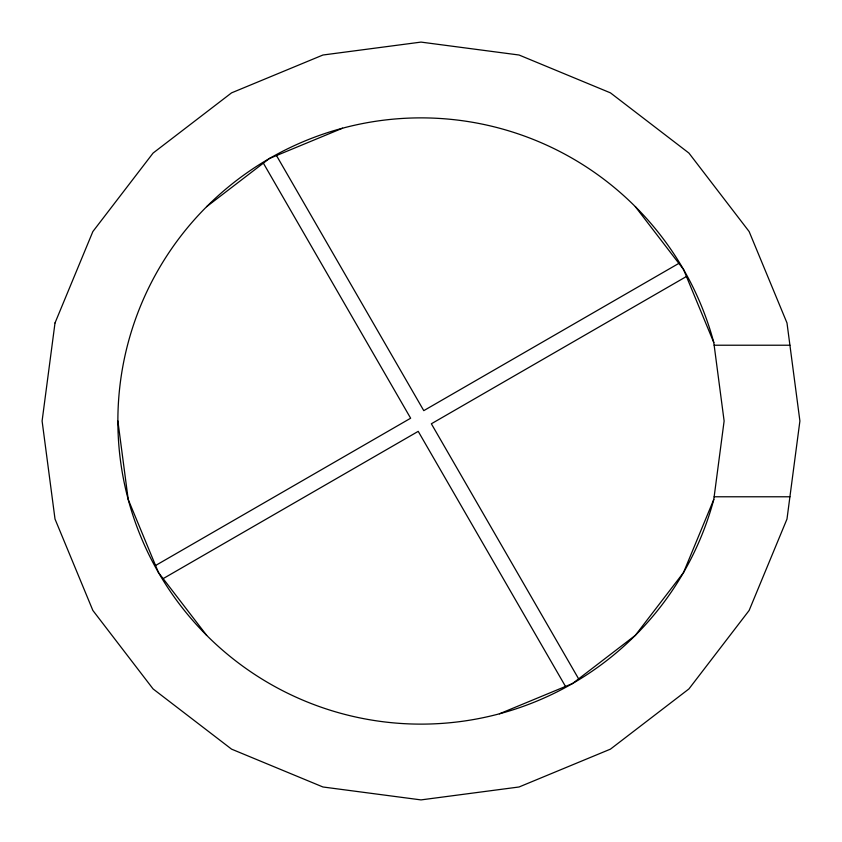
<?xml version="1.0" encoding="UTF-8"?>
<svg xmlns="http://www.w3.org/2000/svg" width="842" height="842" viewBox="0 0 842 842"><rect width="100%" height="100%" fill="white"/><g stroke="black" fill="none" stroke-linecap="round" stroke-linejoin="round"><path stroke-width="1.26" d="M499.453 713.795L572.56 683.515L635.342 635.342L683.515 572.56L713.795 499.453L724.12 421L713.795 342.547L683.515 269.44L635.342 206.658M206.658 206.658L269.44 158.485L342.547 128.205M155.57 565.498L410.643 418.221L263.378 163.148M678.852 263.378L423.779 410.643L276.502 155.57M163.148 578.622L418.221 431.357L565.498 686.43M686.43 276.502L431.357 423.779L578.622 678.852M714.142 345.22L789.922 345.22M714.142 496.78L789.922 496.78M206.658 635.342L158.485 572.56L128.205 499.453L117.88 421M713.795 499.453A303.12 303.12 0 0 1 247.138 669.306A303.12 303.12 0 0 1 247.138 172.694A303.12 303.12 0 0 1 713.795 342.547M55.014 322.939L42.1 421L55.014 519.061L92.862 610.45L153.076 688.924L231.55 749.138L322.939 786.986L421 799.9L519.061 786.986L610.45 749.138L688.924 688.924L749.138 610.45L786.986 519.061L799.9 421L786.986 322.939L749.138 231.55L688.924 153.076L610.45 92.862L519.061 55.014L421 42.1L322.939 55.014L231.55 92.862L153.076 153.076L92.862 231.55L55.014 322.939"/></g></svg>
